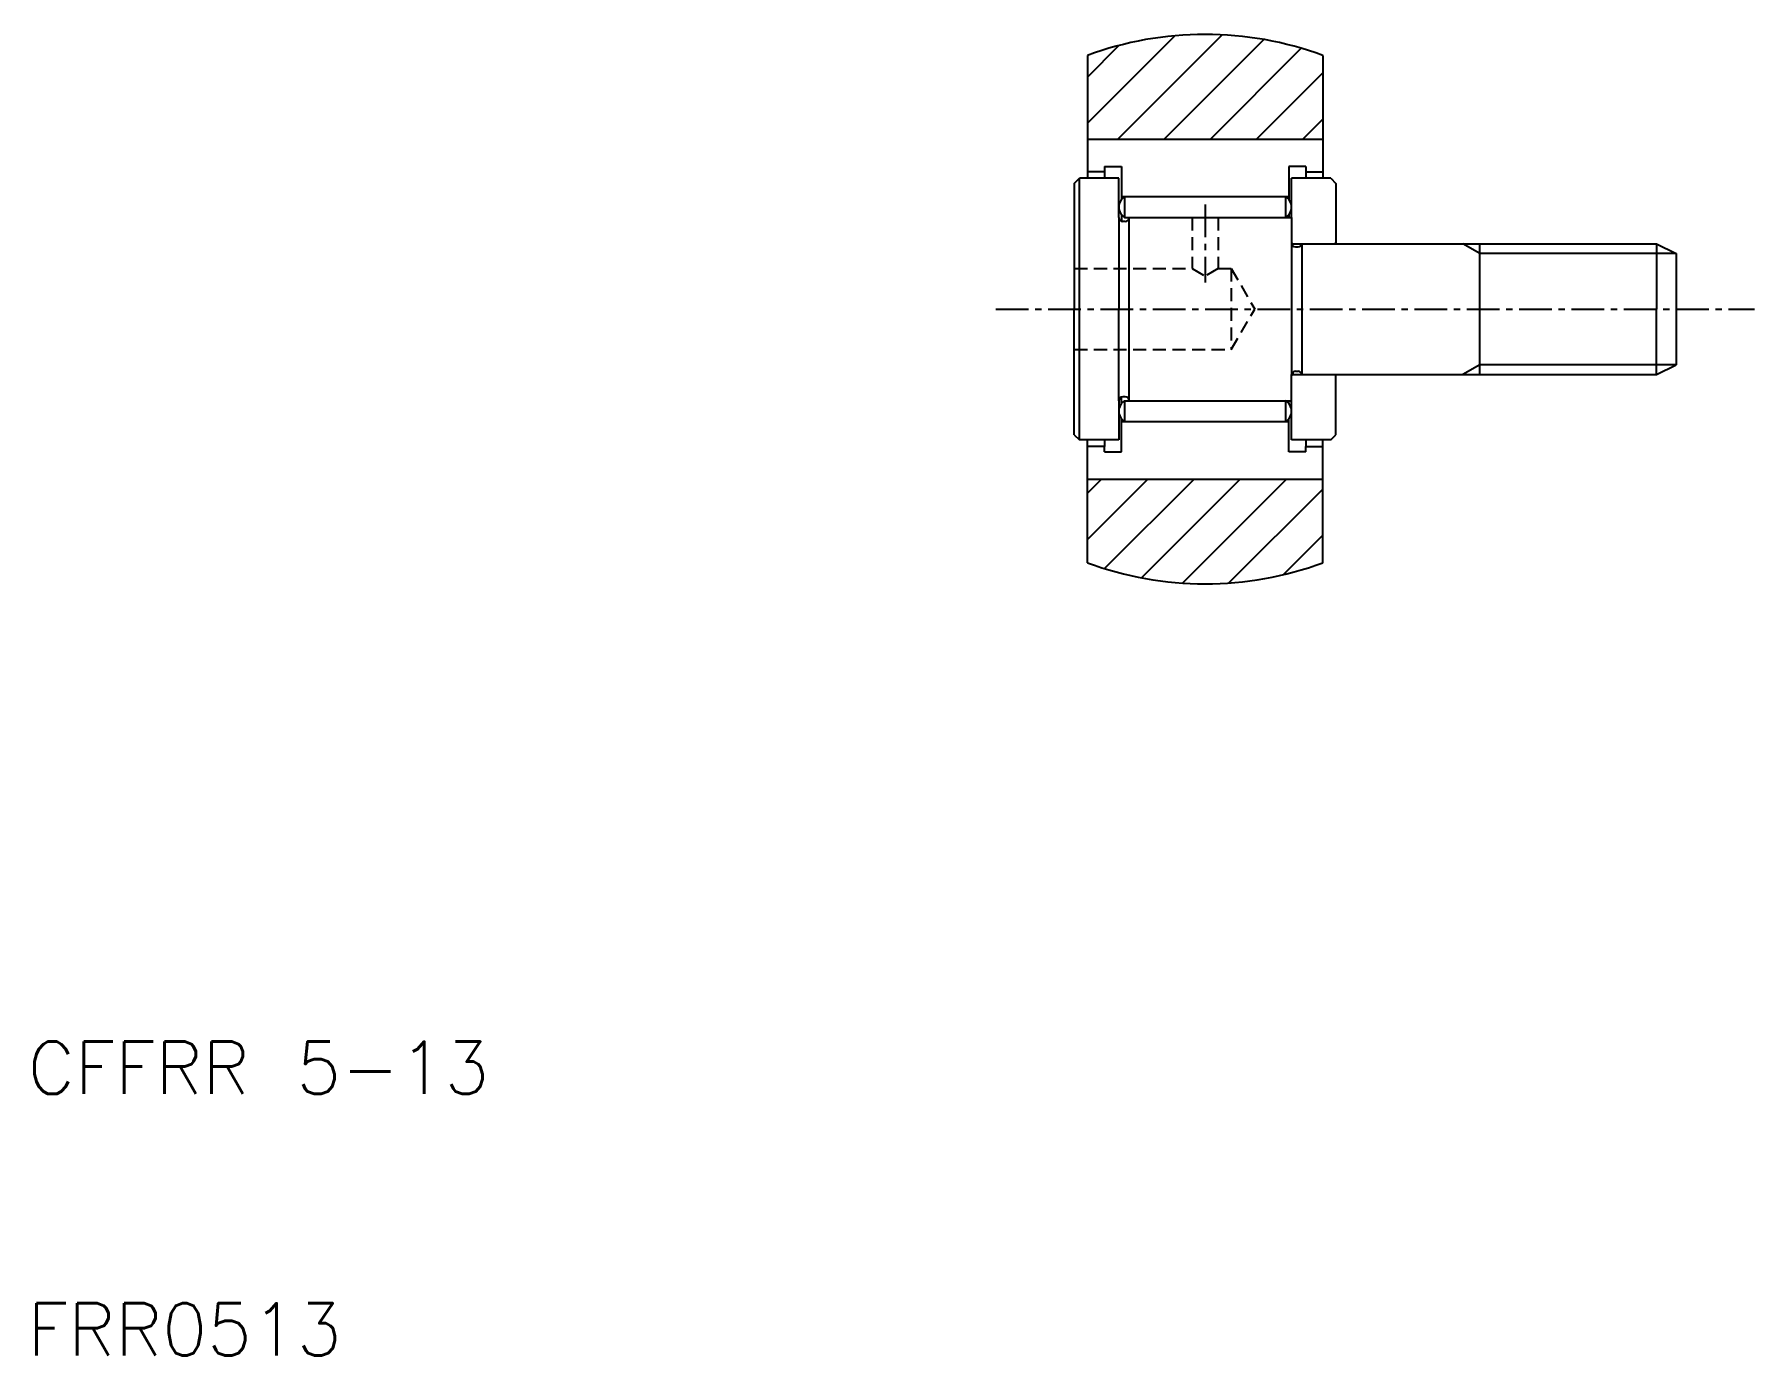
# Model space of a CAD drawing. Extents: x 10.3 to 76, y 10 to 60.5.
import ezdxf

# ---------------------------------------------------------------- set-up
doc = ezdxf.new("R2010")
doc.units = 0
doc.linetypes.add('CENTER', pattern=[2, 1.25, -0.25, 0.25, -0.25])
doc.linetypes.add('DASHED', pattern=[0.75, 0.5, -0.25])
doc.layers.get('0').update_dxf_attribs({"linetype": 'CONTINUOUS'})
doc.layers.add('CENTER', color=1, linetype='CENTER')
doc.styles.get("Standard").update_dxf_attribs({"font": 'txt.shx', "bigfont": 'bigfont.shx'})

# ---------------------------------------------------------------- blocks, each defined once
blk = doc.blocks.new('*X2')
at = {"color": 0, "linetype": 'CONTINUOUS'}
for p, q in [((51.665, 56.5), (55.649, 60.484)), ((50.5, 57.103), (53.846, 60.449)), ((50.5, 58.871), (51.705, 60.075)), ((53.433, 56.5), (57.238, 60.306)), ((55.2, 56.5), (58.671, 59.971)), ((56.968, 56.5), (59.5, 59.032)), ((58.736, 56.5), (59.5, 57.264)), ((50.5, 41.193), (52.807, 43.5)), ((50.5, 42.961), (51.039, 43.5)), ((51.156, 40.081), (54.575, 43.5)), ((52.571, 39.729), (56.342, 43.5)), ((54.139, 39.529), (58.11, 43.5)), ((55.91, 39.532), (59.5, 43.122)), ((57.996, 39.85), (59.5, 41.354))]:
    blk.add_line(p, q, dxfattribs=at)

msp = doc.modelspace()

# ---------------------------------------------------------------- linework, layer by layer
at = {"color": 7, "linetype": 'CONTINUOUS'}
for p, q in [((50.5, 59.696311), (50.5, 55)), ((59.5, 59.696311), (59.5, 55)), ((50.5, 56.5), (59.5, 56.5)), ((51.15, 55.25), (50.5, 55.25)), ((51.15, 55.45), (51.15, 55.25)), ((51.15, 55.45), (51.8, 55.45)), ((51.15, 55.25), (51.15, 55)), ((51.8, 55.45), (51.8, 54.3)), ((58.85, 55.45), (58.2, 55.45)), ((58.2, 55.45), (58.2, 54.3)), ((58.85, 55.45), (58.85, 55.25)), ((58.85, 55.25), (59.5, 55.25)), ((58.85, 55.25), (58.85, 55)), ((50, 54.8), (50.2, 55)), ((50, 54.8), (50, 50)), ((50.2, 45), (50.2, 55)), ((51.7, 55), (50.2, 55)), ((51.7, 53.5), (51.7, 55)), ((59.8, 55), (58.3, 55)), ((58.3, 53.5), (58.3, 55)), ((59.8, 55), (60, 54.8)), ((60, 54.8), (60, 52.5)), ((51.8, 54.3), (51.925, 54.3)), ((51.8, 54.3), (51.8, 54.189156)), ((51.925, 54.3), (58.075, 54.3)), ((51.925, 54.3), (51.925, 53.5)), ((58.075, 54.3), (58.2, 54.3)), ((58.075, 54.3), (58.075, 53.5)), ((58.2, 54.3), (58.2, 54.189156)), ((51.7, 53.5), (51.7, 50)), ((51.8, 53.610844), (51.8, 53.358579)), ((51.95, 53.35), (51.85, 53.35)), ((51.925, 53.5), (58.075, 53.5)), ((52.1, 46.5), (52.1, 53.5)), ((58.075, 53.5), (58.3, 53.5)), ((58.2, 53.610844), (58.2, 53.5)), ((58.3, 53.5), (58.3, 52.525)), ((58.35, 52.5), (58.3, 52.55)), ((58.3, 52.525), (58.3, 47.475)), ((58.35, 52.413197), (58.35, 52.5)), ((58.35, 52.5), (58.697902, 52.5)), ((58.45, 52.375), (58.55, 52.375)), ((58.7, 52.525), (58.7, 47.475)), ((58.7, 52.525), (58.7, 52.5)), ((58.7, 52.5), (72.25, 52.5)), ((59.95, 52.5), (60, 52.55)), ((65.5, 47.5), (65.5, 52.5)), ((72.25, 52.5), (72.25, 50)), ((72.25, 52.5), (73, 52.125)), ((73, 52.125), (73, 47.875)), ((50, 45.2), (50, 50)), ((51.7, 46.5), (51.7, 50)), ((72.25, 47.5), (72.25, 50)), ((58.35, 47.5), (58.3, 47.45)), ((58.3, 47.5), (58.3, 47.475)), ((58.3, 46.5), (58.3, 47.5)), ((58.35, 47.586803), (58.35, 47.5)), ((58.35, 47.5), (58.697902, 47.5)), ((58.45, 47.625), (58.55, 47.625)), ((58.7, 47.5), (72.25, 47.5)), ((58.7, 47.475), (58.7, 47.5)), ((59.95, 47.5), (60, 47.45)), ((60, 45.2), (60, 47.5)), ((72.25, 47.5), (73, 47.875)), ((51.7, 46.5), (51.7, 45)), ((51.8, 46.389156), (51.8, 46.641421)), ((51.95, 46.65), (51.85, 46.65)), ((51.925, 46.5), (58.075, 46.5)), ((51.925, 46.5), (51.925, 45.7)), ((58.075, 46.5), (58.3, 46.5)), ((58.075, 46.5), (58.075, 45.7)), ((58.2, 46.389156), (58.2, 46.5)), ((58.3, 45), (58.3, 46.5)), ((51.8, 45.7), (51.8, 45.810844)), ((51.8, 45.7), (51.925, 45.7)), ((51.8, 44.55), (51.8, 45.7)), ((51.925, 45.7), (58.075, 45.7)), ((58.075, 45.7), (58.2, 45.7)), ((58.2, 45.7), (58.2, 45.810844)), ((58.2, 44.55), (58.2, 45.7)), ((50, 45.2), (50.2, 45)), ((51.7, 45), (50.2, 45)), ((50.5, 40.303689), (50.5, 45)), ((51.15, 44.75), (50.5, 44.75)), ((51.15, 45), (51.15, 44.75)), ((51.15, 44.55), (51.15, 44.75)), ((59.8, 45), (58.3, 45)), ((58.85, 45), (58.85, 44.75)), ((58.85, 44.55), (58.85, 44.75)), ((58.85, 44.75), (59.5, 44.75)), ((59.5, 40.303689), (59.5, 45)), ((59.8, 45), (60, 45.2)), ((51.15, 44.55), (51.8, 44.55)), ((58.85, 44.55), (58.2, 44.55)), ((50.5, 43.5), (59.5, 43.5))]:
    msp.add_line(p, q, dxfattribs=at)
at = {"color": 3, "linetype": 'DASHED'}
for p, q in [((54.5, 53.5), (54.5, 51.55)), ((55.5, 53.5), (55.5, 51.55)), ((50, 51.55), (54.5, 51.55)), ((54.5, 51.55), (55, 51.261325)), ((55.5, 51.55), (55, 51.261325)), ((55.5, 51.55), (56, 51.55)), ((56, 51.55), (56.894893, 50)), ((56, 51.55), (56, 48.45)), ((56, 48.45), (56.894893, 50)), ((50, 48.45), (56, 48.45))]:
    msp.add_line(p, q, dxfattribs=at)
at = {"color": 3, "linetype": 'CONTINUOUS'}
for p, q in [((65.5, 52.125), (64.850481, 52.5)), ((73, 52.125), (65.5, 52.125)), ((65.5, 47.875), (64.850481, 47.5)), ((73, 47.875), (65.5, 47.875))]:
    msp.add_line(p, q, dxfattribs=at)
at = {"color": 7, "linetype": 'CONTINUOUS'}
for centre, radius, start, end in [((55, 47.5), 13, 69.74775326, 110.25224674), ((52.168056, 53.9), 0.468056, 121.284493, 238.715507), ((57.831944, 53.9), 0.468056, 301.284493, 58.715507), ((51.85, 53.5), 0.15, 180, 270), ((51.95, 53.5), 0.15, 270, 0), ((58.45, 52.525), 0.15, 180, 270), ((58.55, 52.525), 0.15, 270, 0), ((58.45, 47.475), 0.15, 90, 180), ((58.55, 47.475), 0.15, 0, 90), ((51.85, 46.5), 0.15, 90, 180), ((52.168056, 46.1), 0.468056, 121.284493, 238.715507), ((51.95, 46.5), 0.15, 0, 90), ((57.831944, 46.1), 0.468056, 301.284493, 58.715507), ((55, 52.5), 13, 249.74775326, 290.25224674)]:
    msp.add_arc(centre, radius, start, end, dxfattribs=at)
at = {"layer": 'CENTER', "color": 1, "linetype": 'CENTER'}
for p, q in [((55, 54), (55, 51.011325)), ((47, 50), (76, 50))]:
    msp.add_line(p, q, dxfattribs=at)

# ---------------------------------------------------------------- block references
at = {"color": 3, "linetype": 'CONTINUOUS'}
msp.add_blockref('*X2', (0, 0), dxfattribs=at)

# ---------------------------------------------------------------- texts
at = {"color": 7, "linetype": 'CONTINUOUS'}
for s, p in [('CFFRR 5-13', (10, 20)), ('FRR0513', (10, 10))]:
    msp.add_text(s, height=2, dxfattribs=at).set_placement(p)

doc.saveas('drawing.dxf')
